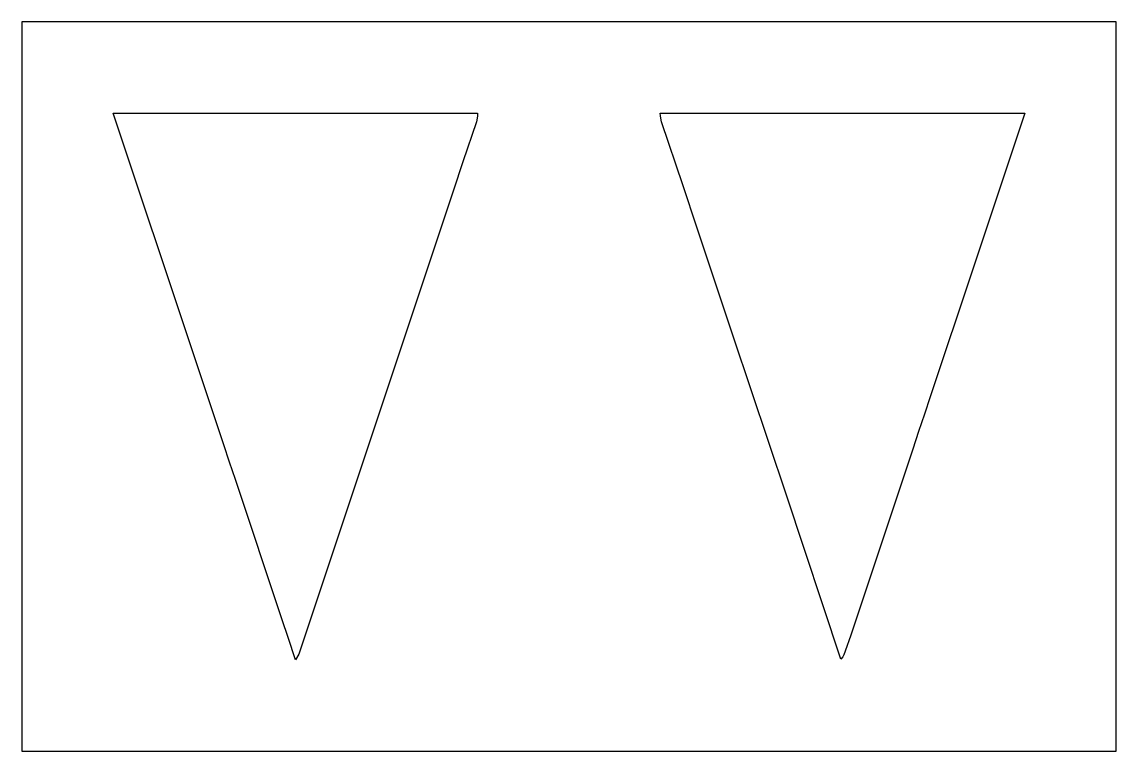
# Model space of a CAD drawing. Header units: inches. Extents: x 0 to 72, y 0 to 48.
import ezdxf

# ---------------------------------------------------------------- set-up
doc = ezdxf.new("R2010")
doc.units = ezdxf.units.IN
doc.header["$MEASUREMENT"] = 0
doc.layers.add('CUT', color=1, linetype='Continuous')

msp = doc.modelspace()

# ---------------------------------------------------------------- linework, layer by layer
at = {"layer": 'CUT'}
for points in [[(0, 0), (72, 0), (72, 48), (0, 48)], [(29.025, 38.786), (28.782, 38.06), (28.641, 37.638), (25.951, 29.549), (19.561, 10.405), (18.216, 6.385), (18.01, 6), (17.513, 7.486), (17.129, 8.635), (14.054, 17.872), (13.67, 19.02), (13.286, 20.169), (11.22, 26.343), (6, 42), (29.986, 42), (29.986, 41.808), (29.966, 41.663), (29.907, 41.422)], [(59.002, 21.03), (58.618, 19.882), (54.535, 7.63), (54.181, 6.573), (54.083, 6.343), (54.011, 6.213), (53.894, 6.054), (50.315, 16.843), (46.818, 27.252), (44.416, 34.479), (43.503, 37.207), (42.093, 41.422), (42.032, 41.663), (42.011, 41.808), (42.007, 42), (66, 42), (62.605, 31.847), (59.771, 23.328), (59.387, 22.179)]]:
    msp.add_lwpolyline(points, close=True, dxfattribs=at)

doc.saveas('drawing.dxf')
